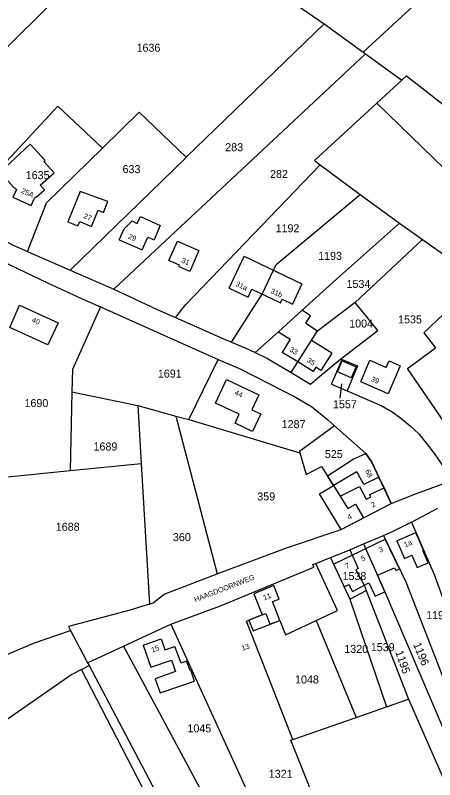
# Model space of a CAD drawing. Extents: x 191922 to 199923, y 328959 to 333350.
# Drawn here: x 194121.3 to 194262.6, y 329105.6 to 329363.4 of the extents above; entities that cross this region are included whole.
import ezdxf

# ---------------------------------------------------------------- set-up
doc = ezdxf.new("R2010")
doc.units = 0
for name, color, linetype in [('bouwvlak', 7, 'Continuous'), ('enkelbestemming', 7, 'Continuous'), ('Level 6', 7, 'Continuous'), ('maatvoering - maximum aantal wooneenheden', 7, 'Continuous'), ('Maatvoering_symbolen', 7, 'Continuous'), ('recreatiewoning', 7, 'Continuous')]:
    doc.layers.add(name, color=color, linetype=linetype)

msp = doc.modelspace()

# ---------------------------------------------------------------- linework, layer by layer
at = {"layer": 'bouwvlak'}
msp.add_line((194230.75, 329234.24), (194231.34, 329239.11), dxfattribs=at)
at = {"layer": 'Level 6'}
for p, q in [((194109.39, 329343.6), (194170.73, 329404.62)), ((194238.51, 329350.98), (194268, 329378.24)), ((194208.74, 329372.05), (194225.35, 329360.48)), ((194178.84, 329315.51), (194225.35, 329360.48)), ((194225.35, 329360.48), (194238.51, 329350.98)), ((194154.47, 329271.07), (194239.33, 329350.39)), ((194238.51, 329350.98), (194239.33, 329350.39)), ((194239.33, 329350.39), (194251.56, 329341.56)), ((194243.08, 329333.77), (194251.56, 329341.56)), ((194114.5, 329310.18), (194135.61, 329332.81)), ((194135.61, 329332.81), (194150.63, 329318.6)), ((194139.74, 329277.48), (194178.48, 329315.16)), ((194178.48, 329315.16), (194178.84, 329315.51)), ((194223.97, 329313.01), (194237.46, 329302.93)), ((194237.46, 329302.93), (194250.71, 329293.28)), ((194250.71, 329293.28), (194258.48, 329287.79)), ((194235.84, 329266.58), (194258.48, 329287.79)), ((194258.48, 329287.79), (194270.89, 329279.01)), ((194125.38, 329283.76), (194125.61, 329283.66)), ((194125.61, 329283.66), (194139.74, 329277.48)), ((194139.74, 329277.48), (194154.47, 329271.07)), ((194149.96, 329265.05), (194140.49, 329243.98)), ((194149.96, 329265.05), (194189.67, 329247.33)), ((194209.97, 329256.64), (194217.9, 329263.97)), ((194202.11, 329249.64), (194209.97, 329256.64)), ((194179.72, 329227.06), (194189.67, 329247.33)), ((194227.84, 329239), (194231.42, 329247.37)), ((194231, 329247.54), (194231.42, 329247.37)), ((194140.49, 329243.98), (194140.31, 329236.4)), ((194214.25, 329242.89), (194220.72, 329239.05)), ((194227.84, 329239), (194233.1, 329236.72)), ((194140.31, 329236.4), (194139.7, 329209.74)), ((194140.31, 329236.4), (194162.53, 329231.8)), ((194233.1, 329236.72), (194244.76, 329231.69)), ((194162.53, 329231.8), (194163.7, 329212.14)), ((194162.53, 329231.8), (194175.42, 329228.24)), ((194175.42, 329228.24), (194189.32, 329175.07)), ((194175.42, 329228.24), (194179.72, 329227.06)), ((194179.72, 329227.06), (194217.19, 329215.83)), ((194228.87, 329224.95), (194239.35, 329215.67)), ((194163.7, 329212.14), (194139.7, 329209.74)), ((194163.7, 329212.14), (194166.5, 329164.86)), ((194139.7, 329209.74), (194118.72, 329207.63)), ((194243.83, 329207.65), (194245.54, 329204.01)), ((194256.49, 329202.11), (194275.96, 329209.31)), ((194245.54, 329204.01), (194247.99, 329198.78)), ((194247.99, 329198.78), (194256.49, 329202.11)), ((194235.88, 329198.54), (194238.62, 329193.95)), ((194238.62, 329193.95), (194247.99, 329198.78)), ((194254.83, 329192.5), (194263.64, 329197.14)), ((194231.06, 329190.05), (194238.62, 329193.95)), ((194254.83, 329192.5), (194262.4, 329174.88)), ((194245.36, 329188.03), (194248.42, 329189.34)), ((194238.59, 329185.12), (194245.36, 329188.03)), ((194245.36, 329188.03), (194252.84, 329172.3)), ((194234.29, 329183.27), (194238.59, 329185.12)), ((194238.59, 329185.12), (194245.8, 329168.99)), ((194233.96, 329183.14), (194234.29, 329183.27)), ((194233.96, 329183.14), (194236.82, 329176.81)), ((194221.52, 329178.18), (194222.54, 329178.59)), ((194222.54, 329178.59), (194227.49, 329180.55)), ((194229.87, 329162.69), (194222.54, 329178.59)), ((194227.49, 329180.55), (194234.01, 329166.54)), ((194262.4, 329174.88), (194293.89, 329088.02)), ((194252.84, 329172.3), (194286.94, 329084.54)), ((194234.01, 329166.54), (194239.55, 329169.42)), ((194239.55, 329169.42), (194253.73, 329132.76)), ((194245.8, 329168.99), (194282.63, 329082.38)), ((194234.01, 329166.54), (194246.33, 329130.17)), ((194173.7, 329158.04), (194190.38, 329164.22)), ((194199.95, 329159.37), (194204.51, 329161.21)), ((194204.51, 329161.21), (194205.7, 329161.63)), ((194222.61, 329159.31), (194229.87, 329162.69)), ((194157.69, 329150.67), (194173.7, 329158.04)), ((194173.7, 329158.04), (194199.31, 329101.96)), ((194199.18, 329159.06), (194199.95, 329159.37)), ((194214.85, 329119.16), (194199.18, 329159.06)), ((194222.61, 329159.31), (194236.2, 329126.63)), ((194139.87, 329155.92), (194144.05, 329148.09)), ((194139.87, 329155.92), (194144.05, 329148.09)), ((194145.62, 329145.09), (194157.69, 329150.67)), ((194144.05, 329148.09), (194145.62, 329145.09)), ((194144.05, 329148.09), (194145.62, 329145.09)), ((194145.62, 329145.09), (194146.13, 329144.11)), ((194145.62, 329145.09), (194146.13, 329144.11)), ((194143.57, 329142.78), (194146.13, 329144.11)), ((194199.81, 329034.3), (194143.57, 329142.78)), ((194146.13, 329144.11), (194203.17, 329036.13)), ((194146.13, 329144.11), (194203.17, 329036.13)), ((194246.33, 329130.17), (194253.73, 329132.76)), ((194253.73, 329132.76), (194277.19, 329079.66)), ((194236.2, 329126.63), (194246.33, 329130.17)), ((194214.85, 329119.16), (194236.2, 329126.63))]:
    msp.add_line(p, q, dxfattribs=at)
for points in [[(194251.56, 329341.56), (194253.12, 329343), (194271.07, 329328.94), (194303.2, 329308.67)], [(194243.08, 329333.77), (194222.06, 329314.43), (194223.97, 329313.01)], [(194243.08, 329333.77), (194285, 329293.12), (194312.68, 329268.3)], [(194150.63, 329318.6), (194163.05, 329330.69), (194178.84, 329315.51)], [(194125.38, 329283.76), (194131.72, 329300.21), (194150.63, 329318.6)], [(194175.23, 329261.45), (194178.77, 329265.83), (194223.97, 329313.01)], [(194194.11, 329253.18), (194204.49, 329269.34), (194209.14, 329279.34), (194237.46, 329302.93)], [(194105.05, 329293.72), (194113.25, 329289.66), (194120.52, 329285.93), (194125.38, 329283.76)], [(194217.9, 329263.97), (194229.52, 329274.41), (194250.71, 329293.28)], [(194114.38, 329281.59), (194132.12, 329273.2), (194143.83, 329267.78), (194149.96, 329265.05)], [(194154.47, 329271.07), (194169.12, 329264.18), (194175.23, 329261.45)], [(194214.25, 329242.89), (194223.16, 329257.04), (194235.79, 329266.64), (194235.84, 329266.58)], [(194231, 329247.54), (194243.44, 329257.16), (194235.84, 329266.58)], [(194175.23, 329261.45), (194191.23, 329254.4), (194194.11, 329253.18)], [(194265.59, 329262.56), (194258.96, 329256.37), (194262.83, 329251.24)], [(194194.11, 329253.18), (194198.69, 329251.25), (194202.11, 329249.64)], [(194275.22, 329210.52), (194269.2, 329220.48), (194269.6, 329220.69), (194253.42, 329244.26), (194262.83, 329251.24)], [(194202.11, 329249.64), (194206.24, 329247.7), (194214.25, 329242.89)], [(194189.67, 329247.33), (194197.22, 329244.03), (194215.67, 329234.64), (194221.12, 329231.47), (194226.35, 329227.2), (194228.87, 329224.95)], [(194220.72, 329239.05), (194223.14, 329241), (194231, 329247.54)], [(194231.42, 329247.37), (194236.59, 329245.15), (194233.1, 329236.72)], [(194244.76, 329231.69), (194248.27, 329229.67), (194251.17, 329227.52), (194254.31, 329224.97), (194257.25, 329222.23), (194259.89, 329218.98), (194262.51, 329215.47), (194265.04, 329211.97), (194267.85, 329209.96), (194270.02, 329209.48), (194272.29, 329209.54), (194274.15, 329210.07), (194275.22, 329210.52)], [(194228.87, 329224.95), (194217.06, 329216.28), (194217.19, 329215.83)], [(194217.19, 329215.83), (194219.29, 329208.57), (194224.49, 329211.3), (194233.32, 329197.12), (194235.88, 329198.54)], [(194239.35, 329215.67), (194241.46, 329212.69), (194243.83, 329207.65)], [(194248.42, 329189.34), (194254.67, 329192.42), (194254.83, 329192.5)], [(194189.32, 329175.07), (194189.85, 329175.27), (194212.95, 329183.9), (194231.06, 329190.05)], [(194227.49, 329180.55), (194231.51, 329182.14), (194233.96, 329183.14)], [(194190.38, 329164.22), (194221.9, 329177.29), (194221.52, 329178.18)], [(194236.82, 329176.81), (194236.04, 329176.45), (194238.85, 329171.21), (194239.55, 329169.42)], [(194166.5, 329164.86), (194167.69, 329165.24), (194171.39, 329168.22), (194189.32, 329175.07)], [(194166.5, 329164.86), (194159.5, 329162.63), (194139.16, 329157.25), (194139.87, 329155.92)], [(194205.7, 329161.63), (194207.07, 329158.06), (194210.41, 329159.32), (194212.36, 329154.53), (194222.61, 329159.31)], [(194106.45, 329157.78), (194112.64, 329145), (194119.75, 329148.43), (194127.71, 329151.73), (194139.87, 329155.92)], [(194106.45, 329157.78), (194112.64, 329145), (194119.75, 329148.43), (194127.71, 329151.73), (194139.87, 329155.92)], [(194157.69, 329150.67), (194187.46, 329095.24), (194199.31, 329101.96)], [(194143.57, 329142.78), (194140.31, 329141.08), (194118.2, 329125.71), (194113.87, 329121.92), (194108.89, 329117.93), (194076.66, 329084.44), (194046.58, 329039.03), (194033.54, 329014.37), (194033.74, 329014.28), (194033.72, 329014.24)], [(194238.13, 329058.75), (194214.14, 329118.91), (194214.85, 329119.16)]]:
    msp.add_lwpolyline(points, dxfattribs=at)
at = {"layer": 'recreatiewoning'}
for p, q in [((194170.04, 329292.47), (194168.02, 329287.7)), ((194183.09, 329284.14), (194180.13, 329277.04)), ((194217.86, 329272.81), (194214.72, 329266.03)), ((194122.68, 329265.61), (194135.69, 329259.74)), ((194209.97, 329256.64), (194217.9, 329263.97)), ((194220.77, 329262.03), (194217.9, 329263.97)), ((194219.2, 329259.57), (194220.77, 329262.03)), ((194219.2, 329259.57), (194223.16, 329257.04)), ((194209.97, 329256.64), (194213.94, 329254.22)), ((194221.07, 329253.77), (194223.16, 329257.04)), ((194213.94, 329254.22), (194211.21, 329249.73)), ((194227.9, 329249.42), (194221.07, 329253.77)), ((194216.53, 329246.49), (194211.21, 329249.73)), ((194227.9, 329249.42), (194224.23, 329243.67)), ((194221.67, 329243.25), (194216.53, 329246.49)), ((194222.6, 329244.71), (194221.67, 329243.25)), ((194224.23, 329243.67), (194222.6, 329244.71)), ((194250.96, 329245.19), (194246.98, 329235.79)), ((194246.98, 329235.79), (194237.7, 329239.78)), ((194243.83, 329207.65), (194238.7, 329205.15)), ((194240.74, 329201.78), (194245.54, 329204.01)), ((194231.06, 329190.05), (194247.99, 329198.78)), ((194249.81, 329186.2), (194256.23, 329189.03)), ((194228.53, 329178.34), (194245.97, 329186.73)), ((194250.72, 329176.75), (194245.97, 329186.73))]:
    msp.add_line(p, q, dxfattribs=at)
for points in [[(194134.33, 329310.27), (194130.87, 329314.08), (194131.28, 329314.45), (194126.29, 329319.92), (194115.99, 329310.53), (194120.62, 329305.46), (194120.95, 329305.09), (194121.07, 329305.19), (194121.61, 329304.69), (194120.42, 329302.08), (194126.64, 329299.26), (194127.78, 329301.74), (194128.18, 329302.13), (194128.32, 329302.03), (194131.1, 329304.51), (194129.67, 329306.11), (194134.33, 329310.27)], [(194152.48, 329300.65), (194143.1, 329303.97), (194138.95, 329293.78)], [(194138.95, 329293.78), (194142.36, 329292.36), (194142.98, 329293.83), (194146.91, 329292.21), (194149.16, 329297.68), (194150.96, 329296.95), (194152.48, 329300.65)], [(194156.26, 329287.71), (194157.94, 329291.44), (194160.67, 329294.05), (194162.38, 329293.24), (194163.44, 329295.52), (194170.04, 329292.47)], [(194156.26, 329287.71), (194164, 329284.29), (194165.92, 329288.63), (194168.02, 329287.7)], [(194173.04, 329280.74), (194175.98, 329287.27), (194183.09, 329284.14)], [(194193.29, 329271.42), (194198.37, 329282.14), (194217.86, 329272.81)], [(194180.13, 329277.04), (194176.42, 329278.68), (194176.59, 329279.17), (194173.04, 329280.74)], [(194193.29, 329271.42), (194199.69, 329268.38), (194200.93, 329271.05), (194210.61, 329266.42), (194211.22, 329267.7), (194214.72, 329266.03)], [(194135.69, 329259.74), (194132.2, 329252.28), (194119.36, 329258.1), (194122.68, 329265.61)], [(194236.11, 329244.91), (194234.51, 329241.17), (194229.88, 329243.15), (194231.48, 329246.89), (194236.11, 329244.91)], [(194237.7, 329239.78), (194240.77, 329247.09), (194246.28, 329244.61), (194247.25, 329246.91), (194250.96, 329245.19)], [(194204.02, 329228.97), (194201.24, 329223.08), (194195.35, 329225.87), (194196.76, 329228.86), (194188.76, 329232.65), (194192.49, 329240.53)], [(194192.49, 329240.53), (194203.39, 329235.36), (194201.03, 329230.39), (194204.02, 329228.97)], [(194231.06, 329190.05), (194223.83, 329202.08), (194228.53, 329204.81), (194226.45, 329208.15), (194235.09, 329213.77), (194239.35, 329215.67)], [(194247.99, 329198.78), (194241.46, 329212.69), (194239.35, 329215.67)], [(194238.7, 329205.15), (194236.39, 329209.4), (194228.53, 329204.81), (194230.75, 329201.25), (194237.3, 329204.49), (194239.53, 329200.28), (194241.13, 329201.05), (194240.74, 329201.78)], [(194249.81, 329186.2), (194252.44, 329180.25), (194254.88, 329181.33), (194256.71, 329177.17), (194260.38, 329178.79), (194258.56, 329182.94), (194258.85, 329183.07), (194256.23, 329189.03)], [(194228.53, 329178.34), (194232.12, 329170.64), (194233.72, 329171.4), (194234.88, 329169.08), (194240.43, 329172.05), (194242.57, 329167.57), (194245.8, 329168.99), (194243.32, 329174.58), (194249.12, 329177.09), (194249.54, 329176.22), (194250.72, 329176.75)], [(194210.24, 329166.53), (194208.42, 329171.06), (194201.64, 329168.33), (194204.51, 329161.21), (194199.95, 329159.37), (194201.39, 329155.79)], [(194201.39, 329155.79), (194210.41, 329159.32), (194207.95, 329165.67), (194210.24, 329166.53)], [(194164.31, 329151.03), (194170.41, 329153.16), (194171.71, 329149.42), (194175.07, 329150.59)], [(194164.31, 329151.03), (194166.97, 329143.58), (194173.9, 329145.97), (194175.29, 329142.06), (194168.36, 329139.67), (194170.06, 329134.87), (194181.71, 329138.89)], [(194181.71, 329138.89), (194180.42, 329142.52), (194180.14, 329142.42), (194179.01, 329145.57), (194177.12, 329144.92), (194175.07, 329150.59)]]:
    msp.add_lwpolyline(points, dxfattribs=at)

# ---------------------------------------------------------------- texts
at = {"layer": 'enkelbestemming'}
for s, p in [('1636', (194162.12, 329351.12)), ('283', (194192.01, 329317.57)), ('633', (194157.4, 329310.17)), ('1635', (194124.77, 329308.15)), ('282', (194207.12, 329308.53)), ('1192', (194208.97, 329290.23)), ('1193', (194223.33, 329280.93)), ('1534', (194232.88, 329271.46)), ('1535', (194250.28, 329259.5)), ('1004', (194233.78, 329258.11)), ('1691', (194169.3, 329241.22)), ('1690', (194124.35, 329231.28)), ('1557', (194228.32, 329230.9)), ('1287', (194211.04, 329224.18)), ('1689', (194147.61, 329216.64)), ('525', (194225.59, 329214.11)), ('359', (194202.83, 329199.79)), ('1688', (194134.91, 329189.57)), ('360', (194174.37, 329186.08)), ('1538', (194231.54, 329172.95)), ('1197', (194259.73, 329159.77)), ('1320', (194232.15, 329148.39)), ('1539', (194241.08, 329148.98)), ('1048', (194215.54, 329138.08)), ('1045', (194179.27, 329121.59)), ('1321', (194206.69, 329106.27))]:
    msp.add_text(s, height=2.7, dxfattribs=at).set_placement(p)
for s, rotation, p in [('1196', 292.1111, (194255.31, 329151.26)), ('1195', 288.9619, (194249.3, 329148.68))]:
    msp.add_text(s, height=2.7, rotation=rotation, dxfattribs=at).set_placement(p)
at = {"layer": 'maatvoering - maximum aantal wooneenheden'}
for s, rotation, p in [('25A', 335.6651, (194123.07, 329303.62)), ('27', 337.6448, (194144.1, 329295.09)), ('29', 336.2064, (194159.1, 329288.2)), ('31', 336.1539, (194177.07, 329280.15)), ('31a', 334.5884, (194195.33, 329272.22)), ('31b', 334.4603, (194207.15, 329269.84)), ('40', 335.7174, (194126.64, 329260.09)), ('33', 328.6628, (194213.53, 329250.19)), ('35', 327.7575, (194219.36, 329246.59)), ('39', 336.7186, (194240.97, 329240.11)), ('44', 334.6402, (194194.97, 329235.59)), ('68', 295.1035, (194239.09, 329209.75)), ('2', 27.2831, (194241.71, 329197.35)), ('4', 27.2831, (194233.74, 329193.23)), ('3', 25.6679, (194244.25, 329182.13)), ('1a', 23.7705, (194252.73, 329183.93)), ('5', 25.6679, (194238.25, 329179.24)), ('7', 25.6679, (194232.95, 329176.69)), ('11', 21.9185, (194205.18, 329166.09)), ('15', 19.2143, (194167.41, 329148.51)), ('13', 20.9922, (194197.86, 329149.02))]:
    msp.add_text(s, height=1.75, rotation=rotation, dxfattribs=at).set_placement(p)
at = {"layer": 'Maatvoering_symbolen'}
msp.add_text('HAAGDOORNWEG', height=1.75, rotation=21.1733, dxfattribs=at).set_placement((194181.96, 329165.44))

doc.saveas('drawing.dxf')
